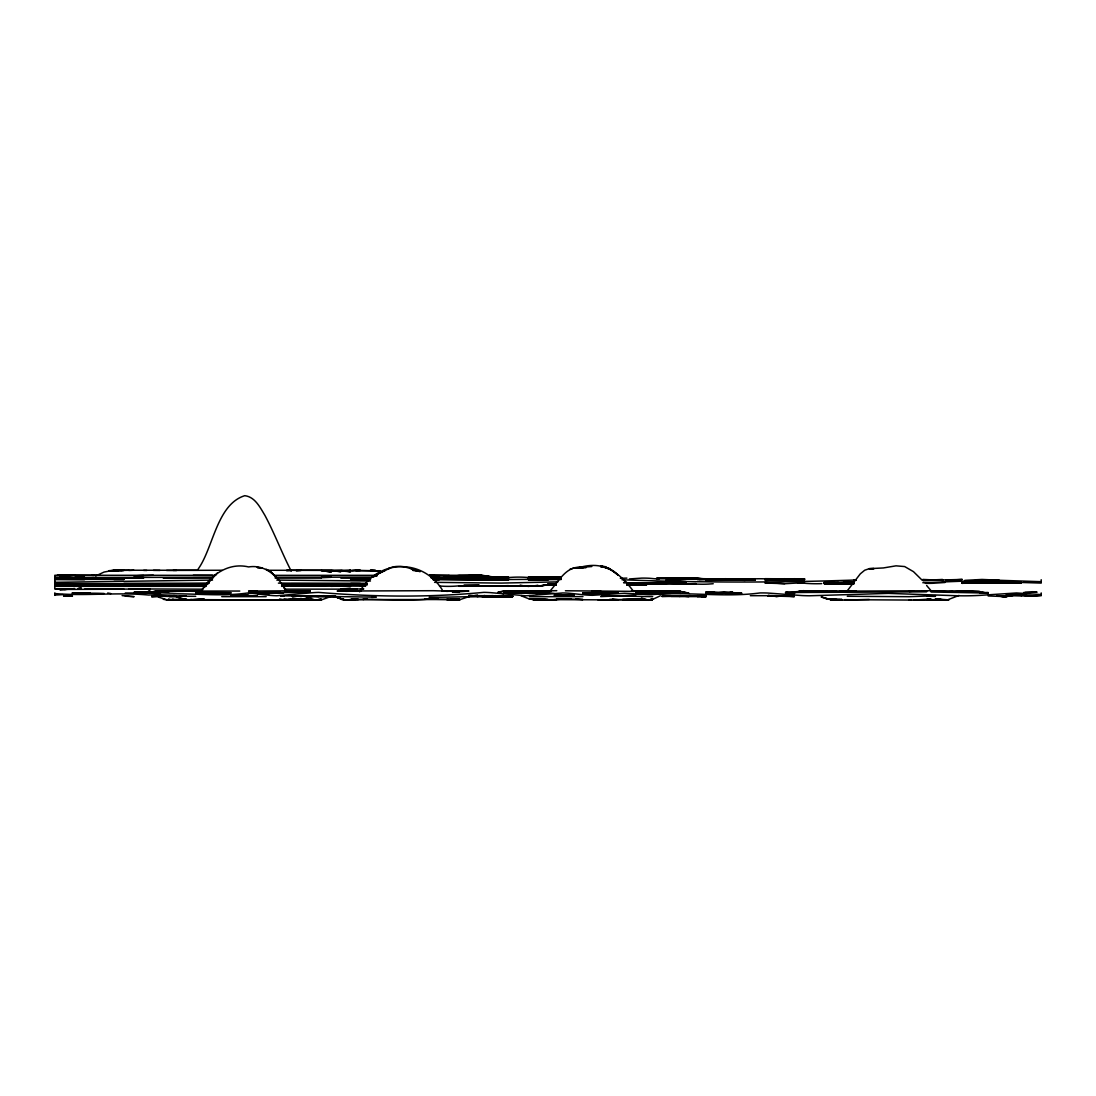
<?xml version="1.0" encoding="UTF-8"?>
<svg xmlns="http://www.w3.org/2000/svg" width="1096" height="1096" viewBox="0 0 1096 1096"><rect width="100%" height="100%" fill="white"/><g stroke="black" fill="none" stroke-linecap="round" stroke-linejoin="round"><path stroke-width="1.5" d="M198.143 569.071C213.282 548.055 216.72 504.407 244.737 495.693C254.957 496.803 260.067 507.421 264.835 515.23C274.589 533.396 281.782 552.795 291.235 571.112M847.277 590.826L860.319 573.825L864.689 570.235L869.306 568.673L883.335 567.947L896.021 565.837L904.666 566.564L913.475 571.66L922.229 580.277M201.034 591.443C210.775 574.715 228.489 562.221 248.587 566.933C266.027 564.207 278.316 577.017 286.33 590.908L283.727 587.62M204.185 587.566L217.159 573.126M549.233 591.895C558.713 581.839 566.276 564.509 582.976 567.577L577.085 568.262C602.69 559.768 618.295 571.18 633.611 591.47M359.598 591.826C378.298 558.782 422.851 558.398 442.25 589.826M338.404 590.936L340.842 589.114L350.583 588.415L340.842 588.785L357.186 589.1M958.986 595.443L946.478 600.265L844.495 599.676M331.102 596.416L321.128 600.019L296.112 599.923M626.967 599.909L622.583 599.512L644.256 599.663L600.635 599.882L635.817 599.238L648.49 600.197L652.723 599.361L660.354 595.772M95.681 575.948L104.079 572.057L113.943 570.221L198.143 570.276M270.602 600.06L301.304 599.635L314.497 595.717M385.422 570.304L376.202 574.742L390.066 568.098L387.737 568.975C395.834 564.536 405.52 566.481 413.672 569.715L411.452 569.18L420.289 571.564L412.918 570.441M569.756 569.413L574.14 567.947L591.813 566.522M310.1 597.594L301.304 599.745L292.454 599.375L305.702 599.06L296.865 600.074L236.818 599.8M789.969 593.703L803.19 590.717L807.588 590.854L785.572 592.47L794.367 593.059M459.854 599.663L446.606 599.526L459.854 599.676L471.609 595.731L512.627 596.471L468.663 595.676L512.627 596.635L468.663 596.457M349.884 599.567L455.415 599.539L424.673 599.087L429.084 599.06C401.328 601.635 373.174 598.211 345.651 600.019L357.036 599.101L345.651 600.156L337.157 597.704L345.651 600.17L354.104 599.43L345.651 600.17L332.595 595.662M652.723 599.265C642.818 601.252 632.666 598.265 622.583 599.855L648.49 600.046L640.037 598.813L646.38 600.238L652.723 599.43L646.38 600.265L631.378 599.786M640.037 599.375L635.817 599.43L646.38 600.238L652.723 599.375L648.49 600.279L640.037 599.06L646.38 600.224L652.723 599.402L648.49 600.279L631.378 599.635L644.256 599.416L631.378 599.471L640.037 599.498M652.723 599.334L646.38 600.238L652.723 599.416L646.38 600.238L648.49 600.224L641.448 597.991M191.389 599.978L182.58 599.279L173.757 595.539L186.991 600.156L204.185 598.95L186.991 599.786M794.367 592.361L803.19 590.717L807.588 591.169L803.19 590.717L794.367 592.552L785.572 592.402L794.367 593.498M1005.977 596.649L997.059 596.019L1005.977 596.649L997.059 596.046L1005.977 596.635L1014.786 595.032L1005.977 596.662L988.14 595.95M242.696 594.566L230.955 595.758L247.107 595.347L230.955 595.758L242.696 594.553L230.955 595.813L257.409 595.703M68.034 588.99L59.773 589.442L123.917 589.182M519.353 593.114L524.409 593.128L503.79 592.333L548.151 592.594L535.711 593.47L548.151 592.525L554.425 593.58M442.25 590.799L468.663 591.045L452.47 592.306L459.854 591.498L433.482 590.703L337.157 591.032L354.104 591.114L345.651 591.333M630.186 584.757L626.898 585.004L682.808 582.497M446.072 575.921L478.952 575.359L429.659 575.236L449.346 575.551L444.428 576.263M681.164 579.168L695.96 578.167L705.838 578.962L656.504 578.332M81.186 588.182L77.912 588.703L81.186 588.936M455.909 575.893L478.952 575.318L469.061 575.729C482.473 573.235 495.228 578.88 508.517 578.14M818.109 591.265L931.038 590.744L953.109 591.525L948.698 591.895M450.99 576.688L459.183 575.441L488.843 576.181L478.952 575.249L474.006 576.003L478.952 575.29L488.843 576.455L478.952 575.249M957.52 591.539L979.454 591.484L988.14 593.498M81.186 588.155L77.912 588.634L81.186 588.593M500.324 585.785L538.15 586.127L548.014 584.798L538.15 586.196L459.183 586.072L508.517 586.196L500.324 585.744M529.45 591.169L503.79 590.881L551.041 591.128L508.215 590.744L497.899 592.306L503.79 590.881L521.025 591.758L503.79 590.867L524.395 591.292M785.572 595.923L794.367 596.621L767.953 595.854L772.365 595.69M548.014 584.798L538.15 586.196L518.381 585.908L538.15 585.935L518.381 585.826L538.15 585.812L528.272 586.333L520.025 585.415M948.698 591.662L961.932 590.744L979.454 591.635L970.768 591.456M160.55 591.237L151.741 592.237L160.55 591.128L169.359 591.498L156.139 591.1L145.864 593.32L156.139 591.059L239.75 591.045M526.08 591.196L535.711 591.333M1025.061 592.402L1036.802 592.114L1023.596 592.539M367.242 598.882L362.872 599.43L365.79 599.033M503.598 578.14L506.051 577.825A110.148 110.148 0 0 1 530.738 577.77L533.204 578.072M605.088 599.841L534.149 599.581L529.45 599.06L521.025 595.745M526.08 591.251L529.45 590.854L503.79 590.867L519.353 591.278M565.413 598.882L549.603 599.992M178.169 596.608L186.169 595.703L178.169 596.608L151.741 596.073L195.759 596.32M108.997 570.769L118.916 570.482L108.997 570.715L117.258 570.441M491.775 595.662L494.94 595.799L468.663 595.649L494.94 596.649L503.79 595.429L494.94 596.457L503.79 596.416L477.472 596.155L494.94 596.375L486.213 596.676L477.472 596.073L503.79 596.594L512.627 595.703C484.843 596.046 456.936 597.32 429.084 597.252M215.707 575.332L54.8 575.277L54.8 588.73L68.034 589.141M370.448 570.221L375.407 570.66L355.515 570.523L380.353 570.975L370.448 570.495L375.407 570.263M629.364 578.948L641.722 578.113A106.956 106.956 0 0 1 649.12 578.25L658.97 579.14M474.541 595.676L486.213 596.649L494.94 595.745L486.213 596.676L477.472 595.95L512.627 596.553L494.94 596.197M621.966 579.757C700.084 582.757 778.16 582.73 856.25 579.99M470.143 595.731L477.472 596.375L484.761 595.608L477.472 596.375L468.663 595.621M494.94 595.772L486.213 596.676L468.663 595.745L476.007 595.69M552.494 600.033L556.795 599.581L549.603 599.964M661.888 591.251L671.067 590.881L679.89 591.95L666.478 590.744L657.299 591.278L679.89 591.361L688.699 593.128L679.89 591.361L666.478 590.799L655.778 591.799L671.067 590.922L679.89 591.854L666.478 590.785L635.817 591.169L671.067 590.895L679.89 592.183L666.478 590.758L679.89 592.402L671.067 590.867L645.955 591.785L660.354 591.278M707.331 592.977L741.526 592.936L705.824 592.826L714.88 593.279L732.731 592.648L705.824 592.635L741.526 593.237L705.824 592.32L741.526 593.237L705.824 592.95L712.414 593.443M1041.2 595.183L1032.391 596.087L1010.786 594.58L1032.391 595.745L1005.977 595.197L1022.13 594.662M477.472 596.334L486.213 595.69L477.472 596.375L486.213 596.101L470.143 595.676L486.213 596.251M825.768 591.333L837.18 591.292M1005.977 595.416L1014.786 594.553M352.227 570.605L360.474 570.372L340.842 570.632L350.583 571.838L340.842 570.304L291.235 570.29M735.128 593.498L705.824 592.826L732.731 592.539L741.526 593.525M350.583 570.769L355.515 570.317M175.223 591.292L178.169 591.21L160.55 591.977L169.359 590.881L202.5 591.045M191.375 591.292L199.13 591.374M503.79 591.155L512.627 591.292L503.79 591.059L508.215 590.744M437.866 598.868L429.084 598.608M594.224 593.662L609.486 592.95M595.827 593.525L609.486 593.511L582.976 592.991L609.486 593.566L582.976 592.991M945.026 582.483L932.696 583.291A151.426 151.426 0 0 1 925.298 583.36M296.112 600.019L321.128 599.992M528.272 586.278L538.15 585.483L528.272 586.346L520.025 585.415M964.754 580.373L982.016 579.442L999.278 580.222M64.746 589.442L74.624 588.593L64.746 589.552L54.8 588.744M972.152 582.483L962.302 583.319L972.152 582.456L962.302 583.291L1021.486 582.538L963.932 582.524M962.302 583.291L970.508 582.593M360.474 589.182L363.804 588.908L340.842 589.237M957.52 591.84L961.932 591.47L931.038 591.141M166.414 591.237L169.359 590.991L160.55 591.539L184.046 591.292M459.183 585.853L454.265 586.209A111.093 111.093 0 0 1 444.428 586.292L439.523 586.018M784.722 579.811L804.478 579.168L784.722 579.072L804.478 579.044L765.008 578.962L804.478 578.852L765.008 578.715L804.478 578.907L774.858 578.948L794.6 579.03M688.699 596.69L679.89 595.676L705.824 596.58L698.686 595.717L705.824 596.704L671.067 596.046L705.824 596.279L661.888 596.101L679.89 595.923L661.888 596.43L679.89 596.416L671.067 596.375M713.222 583.73L708.29 584.086A113.792 113.792 0 0 1 700.906 584.223L666.354 583.428L682.808 582.524L646.654 583.483M784.722 579.948L765.008 579.14L804.478 579.25L784.722 579.263L802.834 580.346L765.008 579.03L804.478 579.14L794.6 578.729L765.008 579.729L804.478 580.058M794.6 578.757L786.366 579.209L794.6 578.757L788.024 579.25M679.89 596.608L705.824 596.169L688.699 595.662L705.824 596.155M552.932 579.277L561.138 578.647M543.493 591.306L551.041 590.977M108.997 589.196L118.916 588.84M230.955 595.758L239.75 595.155M310.1 596.608L318.881 596.046L292.454 596.183L335.636 596.525L323.457 595.662M676.218 578.825L695.96 578.441L666.354 578.25M571.221 599.019L556.795 599.087L562.536 598.95M311.565 596.457L335.636 596.621M942.546 579.496L922.832 580.305L942.546 579.674M143.644 589.196L146.891 588.977L140.384 588.867L146.891 588.826M84.474 589.169L108.997 588.881M635.817 594.142L671.067 593.142M654.38 593.457L671.067 592.347M715.702 593.511L732.731 592.511L723.922 593.265L705.824 593.142L732.731 592.511L723.922 593.251L705.824 592.484L732.731 592.854M215.638 593.443L221.734 593.046L195.759 593.005M494.94 595.649L503.79 596.649L512.627 596.046L494.94 596.525L503.79 596.457M146.891 588.949L128.903 589.114M172.291 591.292L178.169 590.922M280.809 592.539L257.409 592.676L280.535 593.142M538.15 577.688L561.138 577.304L528.272 577.181L561.138 577.263L538.15 577.688L561.138 577.441L557.85 577.51M635.817 595.114L600.635 596.621M63.02 594.635L54.8 595.073M548.014 584.976L556.22 584.922M710.756 579.592L705.838 579.88L710.756 579.62M714.88 593.128L732.731 592.511L723.922 592.881M591.813 593.005L582.976 593.169L600.635 593.539L582.976 593.484L600.635 593.306M804.478 582.593L784.722 583.73L765.008 582.497M666.354 580.318L686.096 579.236L725.538 579.4L666.354 579.168M945.848 580.346L962.302 579.442L922.832 580.51L942.546 579.866M128.903 570.495L133.849 570.235M195.759 593.525L230.955 593.1M810.519 591.265L803.19 591.141L821.164 591.251L803.19 590.771L810.519 591.237M77.912 588.963L81.186 588.785M371.613 597.416L376.202 597.169L283.727 595.84M600.635 593.087L591.813 593.402L600.635 593.114L593.279 593.47M635.817 593.922L671.067 593.361M794.367 596.197L767.953 595.854L776.763 596.361M120.587 570.482L123.917 570.317M676.218 579.209L705.838 579.209L695.96 578.167L676.218 578.181L755.144 579.688L699.262 579.579M64.746 589.306L59.773 589.552L69.678 589.086M361.42 590.867L345.651 591.155M556.22 579.277L561.138 579.044M765.008 579.209L784.722 578.757L774.858 578.77L783.078 579.195M644.256 593.443L652.723 593.046L635.817 593.498M508.517 577.099L431.303 577.126M503.79 596.649L512.627 596.662L503.79 596.169M986.948 582.538L982.016 582.702L1021.486 582.647L962.302 582.921M869.306 599.416L843.098 600.129L830.384 599.279L834.645 599.827L830.384 599.142L838.892 599.676L830.384 599.539L821.164 596.991L830.384 599.567L838.892 599.676L830.384 599.43M345.651 600.156L347.775 600.074L341.404 599.361L347.775 600.115M834.042 583.73L853.784 583.702L824.178 583.565L853.784 583.593L824.178 583.305L843.92 582.551L824.178 583.387L843.92 583.319L827.48 582.551L853.784 583.702L824.178 583.716L853.784 582.962L824.178 582.305L853.784 583.113M1016.54 582.538L962.302 582.565L1018.184 582.497M825.768 598.704L841.701 599.827M962.302 583.058L975.44 582.51M990.236 582.538L982.016 582.894L1021.486 582.798L1009.964 582.51M830.384 599.567L834.645 599.485M91.831 575.345L99.174 575.208M672.93 579.442L686.096 578.907L666.354 578.743M697.604 579.674C716.811 578.003 735.978 580.277 755.144 579.565M824.178 583.086L838.988 582.497M995.168 582.524L968.864 582.497M123.917 570.509L113.943 570.495L128.903 570.304M686.096 578.318L705.838 579.085L686.096 578.113L656.504 578.469L695.96 578.483M626.898 584.236L686.096 582.839L666.354 582.209L686.096 582.962M318.881 596.608L310.1 596.032L335.636 596.265M84.474 577.167L74.624 577.524L212.542 577.277M498.68 578.154L431.303 578.14M557.85 581.866L501.132 583.099L434.591 582.346M169.359 596.676L176.689 596.402M248.587 595.745L230.955 595.402L251.518 595.649M728.826 579.4L755.144 578.729M113.943 570.495L122.259 570.509M755.144 579.154L725.538 579.798L745.28 580.346L725.538 579.236L705.838 579.743L725.538 580.017L705.838 580.387L755.144 580.031L725.538 578.715L715.688 579.305L745.28 579.455L728.826 579.51M681.164 582.524L636.776 583.524L646.654 583.538M195.759 599.813L221.734 600.074M666.478 591.045L679.89 592.32L671.067 590.895M331.102 585.483L281.617 586.346M160.55 592.402L137.055 592.785M521.025 592.676L548.151 592.607L521.025 592.635L538.848 593.032M143.644 575.523L133.849 575.838L153.385 575.236M493.762 579.222L508.517 578.757M74.035 593.47L90.064 592.95M666.354 580.099L686.096 579.469M266.177 593.511L280.535 593.059M57.293 575.208L94.27 575.359L91.831 575.222M104.079 589.21L113.943 589.251M84.392 593.416L89.324 593.265A206.596 206.596 0 0 1 99.188 593.306L104.12 593.47M765.008 580.044L784.722 579.442L765.008 579.305M166.578 570.468L176.579 570.495M54.8 586.333L206.103 586.346M538.15 586.059L528.272 586.072M220.46 600.046L168.222 600.019L186.635 599.402L173.195 599.43L168.222 600.183L158.304 597.06M837.344 582.675L853.784 583.702L827.466 583.62L853.784 583.442L838.988 583.634M582.976 567.81L574.14 568.043L585.922 567.755M365.461 586.196L291.235 585.675M745.28 579.948L755.144 579.688M538.848 592.84L548.151 592.594M838.892 591.278L847.277 591.059M620.322 578.277L626.898 578.113M478.952 584.757L464.115 584.99M626.898 585.004L646.654 584.743M982.016 582.757L1001.744 582.25L982.016 582.332M468.663 595.799L473.075 595.69M528.272 579.181L561.138 579.099L469.061 579.839L488.843 580.031L432.947 579.428L508.517 580.003L488.843 579.524L508.517 579.154M962.302 582.757L1021.486 582.866L1008.32 582.497M173.195 570.386L222.05 570.263M54.8 582.319L212.542 580.085M548.014 577.099L528.272 577.496L561.138 577.154M331.102 586.319L350.583 585.894L340.842 586.1M151.741 592.429L134.123 592.443L151.741 592.429L137.055 592.539M843.92 583.305L824.178 582.908L853.784 582.51L824.178 582.757L834.056 582.524M964.877 591.306L979.454 592.087L966.343 591.292M988.14 592.484L979.454 592.676L988.14 593.059L982.345 592.443M557.85 577.25L548.014 577.428L561.138 577.25M548.014 584.195L556.22 583.73M280.535 592.648L257.409 592.785L301.304 592.402M843.92 583.73L840.632 583.62L853.784 583.524M459.854 591.155L468.663 590.991M72.432 593.347L90.064 593.059M618.213 592.429L582.976 592.731M195.759 590.881L186.991 591.018L189.923 591.237M695.96 583.579L676.218 584.154L695.96 584.141L691.028 583.73M212.597 593.21L221.734 593.073M556.795 590.676L538.848 591.059L548.151 591.278M672.547 591.525L679.89 591.415L674.013 591.374M714.88 592.457L705.824 592.594L731.923 593.525M574.14 595.621L556.795 595.662L574.14 595.621L560.7 594.621M529.45 596.717L582.976 596.608M54.8 585.004L206.103 584.963M285.179 591.032L310.1 590.867L301.304 591.785L310.1 591.772L292.454 590.785L248.587 591.073L257.409 591.333M194.869 599.992L212.542 600.115M750.335 595.69L776.763 595.69M212.542 575.359L193.239 575.304M561.138 578.852L548.014 579.003L561.138 579.195M548.014 583.716L556.22 583.62M118.916 589.073L150.138 589.141M626.898 583.387L666.354 582.373L646.654 582.757L686.096 583.36M824.178 583.25L853.784 582.757L824.178 582.908M72.432 593.21L85.652 593.306M922.832 582.73L991.88 580.031L1041.2 581.688M280.809 592.813L248.587 592.717M199.979 599.635L261.807 599.95M1005.977 595.758L1021.993 595.594M370.448 579.277L350.583 579.496L370.448 579.51M57.293 584.236L207.761 583.675M128.903 584.168L143.644 584.195M774.858 578.907L784.722 578.866M232.558 594.964L246.984 594.923M246.984 595.018L232.558 594.827M529.45 592.525L548.151 592.333M548.151 592.936L503.79 592.936L515.997 592.388M855.976 590.785L847.277 590.703M248.587 593.333L266.177 593.183M186.635 599.909L168.222 600.183L163.263 599.293M1013.238 594.635L1016.526 594.607M275.219 577.277L373.75 577.14M266.177 596.649L221.734 596.649M163.263 578.167L212.542 578.14M54.8 578.743L123.917 578.729M340.842 578.167L370.448 578.209M113.943 579.524L123.917 579.483M705.838 579.62L725.538 579.51M281.576 584.168L367.133 584.209M504.585 592.388L521.025 592.909M554.425 595.58L559.138 595.553M123.917 583.373L209.322 583.127M278.411 583.127L367.146 583.373M853.784 583.593L843.92 583.538M125.314 593.005L160.55 593.059M477.472 595.717L493.351 595.676M1013.978 594.676L1021.993 594.813L1018.787 594.607M275.206 578.14L321.128 578.14M163.263 584.223L207.761 584.168M281.617 584.976L367.133 584.99M284.796 589.169L340.842 589.141M248.587 593.1L269.369 593.566L257.409 592.621L283.727 592.717L266.177 593.292L280.809 592.648M54.8 577.099L84.474 577.359M784.722 579.373L804.478 579.414M626.898 583.086L666.354 583.25L646.654 584.223L626.898 583.606M291.235 583.702L367.133 583.702M281.576 583.675L301.071 584.086L291.235 584.086M807.588 590.895L803.19 590.881L807.588 590.991M931.038 599.827L935.463 599.841M143.644 578.14L54.8 578.099M276.795 580.085L370.448 581.031M153.385 583.73L54.8 583.62M723.922 593.046L705.824 592.95M554.425 595.169L559.138 595.197M554.425 595.375L559.138 595.375M597.704 599.745L600.635 599.759M360.474 578.715L370.448 578.77M561.138 579.524L528.272 579.757L548.014 580.222L528.272 579.263M350.583 570.304L331.102 570.687L340.842 571.687L331.102 570.331L267.246 570.276M432.947 578.743L505.229 579.483L497.036 579.469M183.306 584.839L173.195 584.757L193.239 584.935M1015.581 594.58L1021.993 594.635L1013.978 594.649L1021.993 594.676L1017.184 594.58M202.979 589.196L128.903 588.895L133.849 589.182M230.955 592.662L195.759 592.388M273.603 575.345L377.051 575.332M123.917 579.346L54.8 579.428L84.474 579.688M519.353 592.429L524.409 592.47M153.385 570.386L159.961 570.454M143.644 570.427L146.891 570.468M922.832 579.716L942.546 580.346L922.832 579.442M1021.486 582.866L1001.744 582.62L1021.486 583.099M913.475 600.06L931.038 598.991L926.627 599.567L948.684 599.909L942.067 600.211L946.478 600.224L935.463 598.854L946.478 600.224L942.067 600.129L939.861 599.512L948.684 599.772L939.861 599.649L948.684 599.772L942.067 599.718M922.832 579.866L942.546 580.181M1021.486 582.73L996.812 582.551M565.413 590.771L644.256 591.456L631.392 590.95M1014.786 595.251L1022.13 595.375M218.871 600.046L291.235 599.992L273.603 600.033M847.277 596.279L909.077 596.69L935.463 595.69L926.627 596.183L935.463 596.416M697.262 596.238L705.824 596.704L697.262 595.964M926.627 591.84L794.367 592.511L803.19 590.717L807.588 591.265L803.19 590.717L807.588 591.319M59.773 577.113L64.746 577.222M671.067 592.963L635.817 593.21L652.723 592.922L635.817 592.333M257.409 592.662L266.177 592.963M134.123 592.306L150.275 593.046M138.521 592.936L147.33 593.251L137.055 592.621M824.178 583.401L834.042 583.689M561.138 578.537L528.272 578.099M821.164 591.347L811.985 591.073L827.302 591.333M765.008 583.045L784.722 583.661M686.096 578.524L676.218 578.126L695.96 578.757L666.354 578.099M602.238 595.649L652.723 596.676M125.314 596.183L134.123 596.662L122.108 595.621M853.784 580.209L856.25 580.305M534.848 579.428L546.37 579.853L528.272 578.921M695.96 584.223L653.216 583.647M470.705 585.757L508.517 586.264L470.705 585.798M156.139 591.087L160.55 591.265M86.858 593.498L72.432 592.881L77.241 593.429M931.038 591.991L988.14 593.059M86.927 589.1L89.379 589.21M328.019 595.745L335.636 596.128M82.049 593.443L72.432 592.881L78.844 593.443M991.88 582.483L1001.744 583.031L991.88 582.524M521.025 590.922L527.765 591.319M646.38 600.101L648.49 600.265L644.256 599.512M566.865 598.991L582.976 599.526L575.606 598.923M54.8 593.553C86.05 596.238 117.272 592.032 148.508 595.032A125.698 125.698 0 0 0 155.906 594.635C186.32 591.881 216.734 597.347 247.162 593.046A106.627 106.627 0 0 1 254.628 593.553L269.479 595.32A95.722 95.722 0 0 0 276.809 595.758L308.757 593.046A133.137 133.137 0 0 1 318.676 592.388C373.681 596.991 428.906 597.608 483.898 592.347A118.108 118.108 0 0 1 491.296 592.703L525.779 595.799L562.728 592.963A97.38 97.38 0 0 1 570.043 593.333L584.908 594.909A105.572 105.572 0 0 0 592.415 595.306L624.391 593.265L644.119 594.32A139.535 139.535 0 0 0 651.531 594.69C687.767 591.415 723.908 597.786 760.076 592.936A138.123 138.123 0 0 1 767.474 593.018L802.012 595.566A223.502 223.502 0 0 0 809.396 595.786L888.335 593.388L957.315 595.745A273.863 273.863 0 0 0 984.496 595.073L1016.526 592.963L1041.2 594.58M633.488 584.771L646.654 584.675L628.542 584.469L646.654 584.483L628.542 584.236M769.94 579.126L767.474 578.962A134.767 134.767 0 0 0 747.76 579.277M548.151 600.046L529.45 598.991M1023.13 582.524L1041.2 583.086L1041.2 579.729M658.148 583.524L666.354 584.195L658.148 583.538M113.943 570.235L118.916 570.66L113.943 570.221L117.258 570.55M1021.993 595.429L1012.389 594.58L1032.391 596.087L1041.2 595.717L1041.2 592.922M705.824 596.621L697.262 595.662M600.635 566.851L603.608 567.125M1032.391 591.689L1036.802 592.128M797.066 582.469L802.012 583.017A143.192 143.192 0 0 0 821.726 583.634M612.404 598.895L618.213 599.731M107.696 593.005L110.888 593.58M600.635 566.303L609.486 568.906L605.088 567.276M266.177 569.167L270.602 571.728L275 576.017L270.602 571.728M147.289 588.826L152.166 592.84M926.627 585.483L931.038 590.703M54.8 592.936L54.8 595.375M173.195 599.43L168.222 600.183L173.195 599.43M191.389 599.567L186.991 600.17L191.389 599.594M354.104 598.95L349.884 599.923L358.502 599.444L354.104 598.923M350.583 570.345L345.72 571.4L350.583 570.441M321.128 599.074L316.127 600.087L311.127 599.142L316.127 600.087L321.128 599.074M841.701 599.457L838.892 599.937L841.701 599.43M455.415 599.074L450.99 599.8L455.415 599.074M311.127 599.307L306.072 600.087L311.127 599.307M301.304 599.402L292.454 600.033L283.727 599.265L301.304 599.553L288.07 599.635L292.454 600.156L301.304 599.293M538.848 598.882L534.149 599.594L538.848 598.882L548.151 599.759L534.149 599.594L548.151 599.581L538.848 598.923M538.848 599.019L534.149 599.608L538.848 599.101M291.235 599.348L286.371 599.95L291.235 599.348M529.45 592.361L521.025 593.361L529.45 592.429M939.861 599.074L935.463 599.594L939.861 599.074M266.177 592.457L257.409 593.47L266.177 592.484M477.472 595.375L468.663 596.375L477.472 595.375M118.916 570.29L113.943 570.797L118.916 570.345M745.28 578.798L738.704 579.455L751.856 579.236L745.28 578.798M301.304 595.84L292.454 596.69L301.304 595.84M247.107 594.923L230.955 595.388L248.587 595.334L230.955 595.005L247.107 594.923M561.138 577.674L557.85 577.962L561.138 577.688M785.572 595.69L776.763 596.457L767.953 595.758L785.572 596.238L767.953 595.498L776.763 596.457L785.572 595.69M377.051 575.66L372.106 576.085L377.051 575.674M459.854 599.402L450.99 598.95L459.854 599.402M349.884 600.005L345.651 600.129L349.884 600.06M538.848 592.566L529.45 593.347L538.848 592.607M732.731 592.525L723.922 593.237L732.731 592.525M723.922 592.333L714.88 593.046L722.415 593.498L714.88 593.018L723.922 592.347L732.731 593.073L723.922 592.333M644.256 590.936L639.201 591.319L652.723 591.58L635.817 591.224L644.256 590.95M310.1 590.758L302.77 591.292L310.1 590.867M705.824 595.854L697.262 596.457L705.824 595.854M548.014 578.14L531.56 579.263L548.014 578.209M926.627 590.908L922.229 591.21L926.627 590.963M204.185 593.073L195.759 593.635L212.597 593.511L204.185 593.073M508.517 585.689L488.843 586.045L508.517 585.689M574.14 595.197L556.795 595.388L574.14 595.197M944.273 590.922L939.861 591.182L944.273 590.963M170.716 600.033L168.222 600.183L170.716 600.046M464.115 586.004L459.183 586.278L478.952 586.209L459.183 586.223L464.115 586.004M784.722 578.715L774.858 579.277L794.6 579.209L774.858 579.126L784.722 578.729M74.624 575.208L64.746 575.743L74.624 575.277M301.071 570.358L296.112 570.632L301.071 570.413M212.597 592.909L204.185 593.374L221.734 593.717L212.597 592.909M557.85 577.113L548.014 577.661L557.85 577.154M686.096 578.099L676.218 578.633L686.096 578.113M646.654 584.456L633.488 584.675L646.654 584.483M439.523 577.208L431.303 577.661L439.523 577.236M498.68 577.113L488.843 577.633L508.517 577.373L498.68 577.113M275 599.937L266.177 600.033L275 599.937M913.475 591.182L909.077 591.402L913.475 591.224M450.99 591.114L446.606 591.333L450.99 591.182M292.454 599.731L288.07 599.95L292.454 599.731M794.6 578.729L784.722 579.195L794.6 578.743M160.55 596.279L151.741 596.69L160.55 596.279M512.627 590.867L508.215 591.045L512.627 590.895M459.854 599.594L455.415 599.759L459.854 599.622M911.283 600.046L909.077 600.115L911.283 600.074M291.235 570.358L286.371 570.523L291.235 570.468M679.89 591.361L674.013 591.525L679.89 591.361M626.898 582.51L623.61 582.593L626.898 582.51M212.597 592.991L204.185 593.196L212.597 593.005M189.197 600.087L186.991 599.964L189.197 600.101M331.102 577.277L321.128 577.496L331.102 577.277M873.964 568.605L869.306 568.701L873.964 568.605M469.061 578.743L459.183 578.921L469.061 578.907M600.635 591.141L591.813 591.278L600.635 591.155M498.68 586.127L488.843 586.264L498.68 586.223M321.128 599.841L316.127 599.896L321.128 599.909M1021.993 594.923L1013.978 595.005L1021.993 594.923M439.523 579.551L432.947 579.592L439.523 579.442M400.643 600.046L398.519 600.06L400.643 600.046M360.474 583.579L350.583 583.606L360.474 583.675M679.89 591.415L671.067 591.443L679.89 591.511M311.127 584.812L301.071 584.798L311.127 584.894M478.952 575.482L469.061 575.441L478.952 575.564M548.151 592.758L538.848 592.703L548.151 592.785M648.49 600.238L646.38 600.183L648.49 600.238M618.213 592.936L600.635 592.717L618.213 592.936M671.067 590.963L666.478 590.799L671.067 590.95M72.432 596.005L63.609 595.84L72.432 596.005M365.461 585.976L360.474 585.88L365.461 586.072M853.784 582.387L843.92 582.14L853.784 582.497M794.367 593.251L785.572 592.977L794.367 593.265M666.478 591.114L661.888 590.977L666.478 591.114M459.854 591.306L450.99 591.032L459.854 591.306M301.304 599.718L296.865 599.252L301.304 599.745M705.824 596.457L697.262 596.155L705.824 596.539M635.817 599.485L631.378 599.334L635.817 599.553M944.273 600.101L942.067 600.005L944.273 600.101M618.213 599.882L609.486 599.526L618.213 599.909M486.213 596.457L477.472 596.06L486.213 596.525M434.591 575.482L429.659 575.236L434.591 575.482M794.367 593.416L785.572 592.922L794.367 593.443M556.22 584.826L548.014 584.36L556.22 584.867M446.606 591.237L442.25 590.977L446.606 591.237M176.689 596.238L169.359 595.69L176.689 596.293M711.866 593.484L705.824 592.95L711.866 593.47M283.727 599.718L279.357 599.307L283.727 599.759M841.701 599.676L838.892 599.402L841.701 599.8M486.213 596.621L477.472 595.635L486.213 596.676M420.289 571.016L415.877 570.523L420.289 571.016M261.807 568.029L257.409 567.536L261.807 568.029M301.304 596.402L295.399 595.703L301.304 596.484M186.635 599.69L183.306 599.279L186.635 599.745M640.037 599.663L635.817 599.101L640.037 599.649M331.102 571.989L321.128 570.564L331.102 571.989M204.185 599.745L199.979 599.115L204.185 599.772M534.149 599.663L529.45 598.882L534.149 599.676M173.195 600.115L168.222 599.252L173.195 600.129M605.088 566.673L600.635 565.851L609.486 568.523L618.213 575.208L613.856 571.386L605.088 566.591M283.727 596.293L280.535 595.69L283.727 596.293M608.02 568.413L605.088 567.221L608.02 568.399"/></g></svg>
